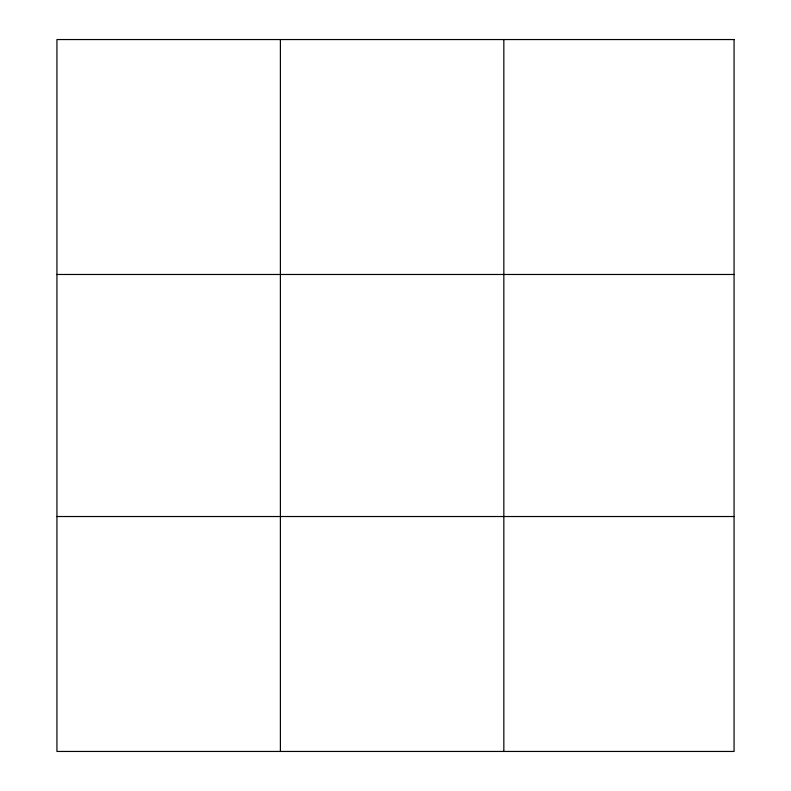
<?xml version="1.0" encoding="UTF-8"?>
<svg xmlns="http://www.w3.org/2000/svg" width="791" height="791" viewBox="0 0 791 791"><rect width="100%" height="100%" fill="white"/><g stroke="black" fill="none" stroke-linecap="round" stroke-linejoin="round"><path stroke-width="1.19" d="M280.39 751.45L280.39 39.55M503.837 751.45L503.837 39.55M56.932 274.477L734.068 274.477M56.932 516.523L734.068 516.523M734.068 39.55L734.068 751.45L56.932 751.45L56.932 39.55L734.068 39.55"/></g></svg>
